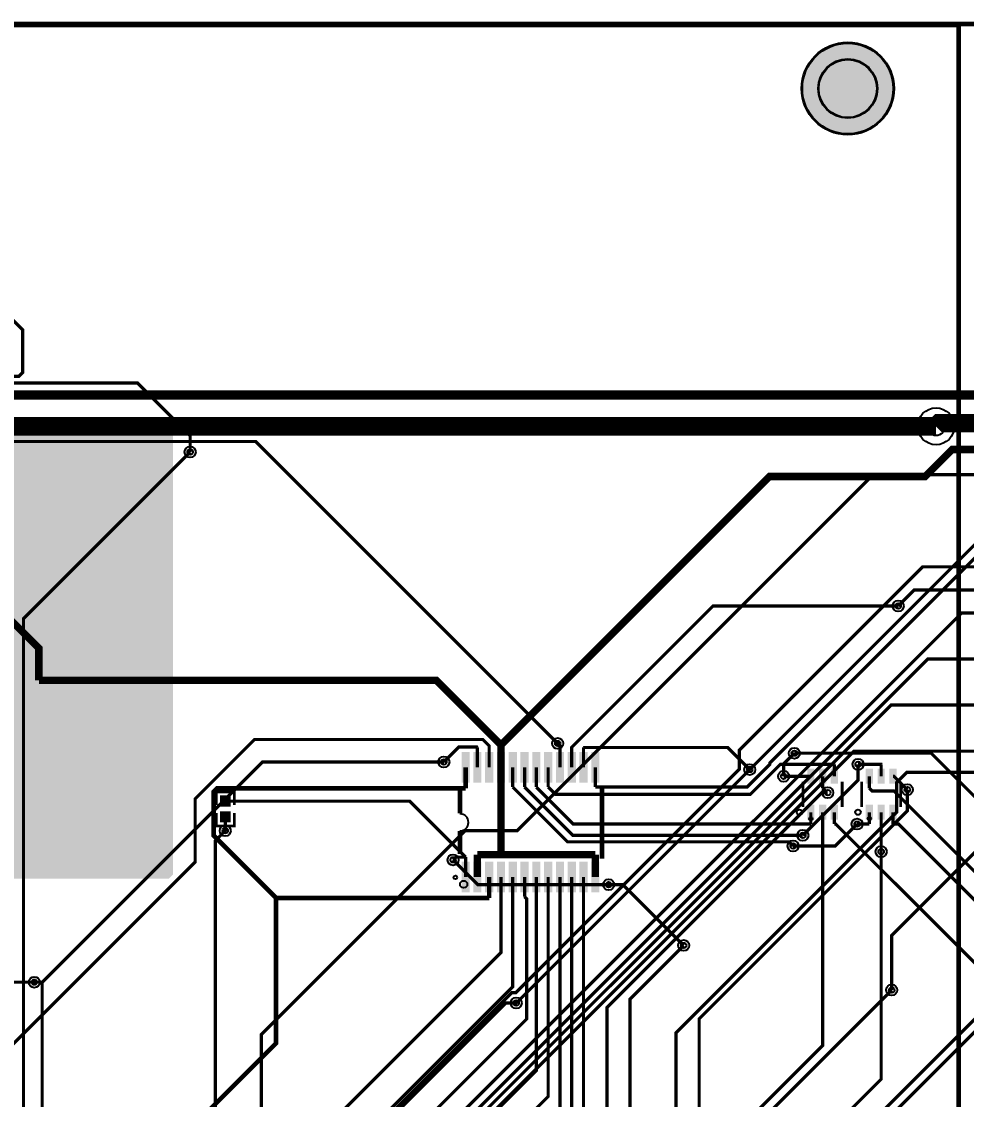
# Model space of a CAD drawing. Header units: millimetres. Extents: x 0 to 210, y -1 to 136.
# Drawn here: x 82.6 to 134.7, y 76.3 to 135.8 of the extents above; entities that cross this region are included whole.
import ezdxf

# ---------------------------------------------------------------- set-up
doc = ezdxf.new("R2010")
doc.units = ezdxf.units.MM
for name, color, linetype, true_color in [('BoardOutLine', 7, 'Continuous', 0xff00ff), ('BottomLayer', 7, 'Continuous', 0x0000ff), ('BottomSolderMaskLayer', 7, 'Continuous', 0xaa00ff), ('Document', 7, 'Continuous', 0xffffff), ('Hole', 7, 'Continuous', 0x222222), ('Multi-Layer', 7, 'Continuous', 0xc0c0c0), ('TopLayer', 7, 'Continuous', 0xff0000), ('TopPasteMaskLayer', 7, 'Continuous', 0x808080), ('TopSilkLayer', 7, 'Continuous', 0xffcc00), ('TopSolderMaskLayer', 7, 'Continuous', 0x800080)]:
    doc.layers.add(name, color=color, linetype=linetype, true_color=true_color)

msp = doc.modelspace()

# ---------------------------------------------------------------- hatches: boundary and pattern name
at = {"layer": 'BottomSolderMaskLayer'}
msp.add_hatch(color=256, dxfattribs=at).paths.add_polyline_path([(125.632, 132.058, 1), (130.733, 132.058, 1)])
at = {"layer": 'TopLayer'}
for points in [[(73.813, 113.894), (73.813, 89.027), (74.346, 88.494), (90.754, 88.494), (90.983, 88.722), (90.983, 113.437), (90.475, 113.945)], [(106.918, 95.466), (107.318, 95.466), (107.318, 93.816), (106.918, 93.816)], [(107.568, 95.466), (107.968, 95.466), (107.968, 93.816), (107.568, 93.816)], [(108.218, 95.466), (108.618, 95.466), (108.618, 93.816), (108.218, 93.816)], [(108.868, 95.466), (109.268, 95.466), (109.268, 93.816), (108.868, 93.816)], [(109.518, 95.466), (109.918, 95.466), (109.918, 93.816), (109.518, 93.816)], [(110.168, 95.466), (110.568, 95.466), (110.568, 93.816), (110.168, 93.816)], [(110.818, 95.466), (111.218, 95.466), (111.218, 93.816), (110.818, 93.816)], [(111.468, 95.466), (111.868, 95.466), (111.868, 93.816), (111.468, 93.816)], [(112.118, 95.466), (112.518, 95.466), (112.518, 93.816), (112.118, 93.816)], [(112.768, 95.466), (113.168, 95.466), (113.168, 93.816), (112.768, 93.816)], [(113.418, 95.466), (113.818, 95.466), (113.818, 93.816), (113.418, 93.816)], [(114.068, 95.466), (114.468, 95.466), (114.468, 93.816), (114.068, 93.816)], [(125.972, 94.536), (126.322, 94.536), (126.322, 93.756), (125.972, 93.756)], [(126.622, 94.536), (126.972, 94.536), (126.972, 93.756), (126.622, 93.756)], [(127.272, 94.536), (127.622, 94.536), (127.622, 93.756), (127.272, 93.756)], [(129.197, 94.536), (129.547, 94.536), (129.547, 93.756), (129.197, 93.756)], [(129.847, 94.536), (130.197, 94.536), (130.197, 93.756), (129.847, 93.756)], [(130.497, 94.536), (130.847, 94.536), (130.847, 93.756), (130.497, 93.756)], [(94.148, 92.493), (93.608, 92.493), (93.608, 93.059), (94.148, 93.059)], [(94.148, 92.193), (93.608, 92.193), (93.608, 91.628), (94.148, 91.628)], [(125.972, 92.556), (126.322, 92.556), (126.322, 91.776), (125.972, 91.776)], [(126.622, 92.556), (126.972, 92.556), (126.972, 91.776), (126.622, 91.776)], [(127.272, 92.556), (127.622, 92.556), (127.622, 91.776), (127.272, 91.776)], [(129.197, 92.556), (129.547, 92.556), (129.547, 91.776), (129.197, 91.776)], [(129.847, 92.556), (130.197, 92.556), (130.197, 91.776), (129.847, 91.776)], [(130.497, 92.556), (130.847, 92.556), (130.847, 91.776), (130.497, 91.776)], [(106.918, 89.42), (107.318, 89.42), (107.318, 87.77), (106.918, 87.77)], [(107.568, 89.42), (107.968, 89.42), (107.968, 87.77), (107.568, 87.77)], [(108.218, 89.42), (108.618, 89.42), (108.618, 87.77), (108.218, 87.77)], [(108.868, 89.42), (109.268, 89.42), (109.268, 87.77), (108.868, 87.77)], [(109.518, 89.42), (109.918, 89.42), (109.918, 87.77), (109.518, 87.77)], [(110.168, 89.42), (110.568, 89.42), (110.568, 87.77), (110.168, 87.77)], [(110.818, 89.42), (111.218, 89.42), (111.218, 87.77), (110.818, 87.77)], [(111.468, 89.42), (111.868, 89.42), (111.868, 87.77), (111.468, 87.77)], [(112.118, 89.42), (112.518, 89.42), (112.518, 87.77), (112.118, 87.77)], [(112.768, 89.42), (113.168, 89.42), (113.168, 87.77), (112.768, 87.77)], [(113.418, 89.42), (113.818, 89.42), (113.818, 87.77), (113.418, 87.77)], [(114.068, 89.42), (114.468, 89.42), (114.468, 87.77), (114.068, 87.77)]]:
    msp.add_hatch(color=256, dxfattribs=at).paths.add_polyline_path(points)
at = {"layer": 'TopPasteMaskLayer'}
for points in [[(106.918, 95.466), (107.318, 95.466), (107.318, 93.816), (106.918, 93.816)], [(107.568, 95.466), (107.968, 95.466), (107.968, 93.816), (107.568, 93.816)], [(108.218, 95.466), (108.618, 95.466), (108.618, 93.816), (108.218, 93.816)], [(108.868, 95.466), (109.268, 95.466), (109.268, 93.816), (108.868, 93.816)], [(109.518, 95.466), (109.918, 95.466), (109.918, 93.816), (109.518, 93.816)], [(110.168, 95.466), (110.568, 95.466), (110.568, 93.816), (110.168, 93.816)], [(110.818, 95.466), (111.218, 95.466), (111.218, 93.816), (110.818, 93.816)], [(111.468, 95.466), (111.868, 95.466), (111.868, 93.816), (111.468, 93.816)], [(112.118, 95.466), (112.518, 95.466), (112.518, 93.816), (112.118, 93.816)], [(112.768, 95.466), (113.168, 95.466), (113.168, 93.816), (112.768, 93.816)], [(113.418, 95.466), (113.818, 95.466), (113.818, 93.816), (113.418, 93.816)], [(114.068, 95.466), (114.468, 95.466), (114.468, 93.816), (114.068, 93.816)], [(125.972, 94.536), (126.322, 94.536), (126.322, 93.756), (125.972, 93.756)], [(126.622, 94.536), (126.972, 94.536), (126.972, 93.756), (126.622, 93.756)], [(127.272, 94.536), (127.622, 94.536), (127.622, 93.756), (127.272, 93.756)], [(129.197, 94.536), (129.547, 94.536), (129.547, 93.756), (129.197, 93.756)], [(129.847, 94.536), (130.197, 94.536), (130.197, 93.756), (129.847, 93.756)], [(130.497, 94.536), (130.847, 94.536), (130.847, 93.756), (130.497, 93.756)], [(94.108, 92.478), (93.648, 92.478), (93.608, 92.518), (93.608, 93.019), (93.648, 93.059), (94.108, 93.059), (94.148, 93.019), (94.148, 92.518)], [(94.108, 92.208), (93.648, 92.208), (93.608, 92.168), (93.608, 91.668), (93.648, 91.628), (94.108, 91.628), (94.148, 91.668), (94.148, 92.168)], [(125.972, 92.556), (126.322, 92.556), (126.322, 91.776), (125.972, 91.776)], [(126.622, 92.556), (126.972, 92.556), (126.972, 91.776), (126.622, 91.776)], [(127.272, 92.556), (127.622, 92.556), (127.622, 91.776), (127.272, 91.776)], [(129.197, 92.556), (129.547, 92.556), (129.547, 91.776), (129.197, 91.776)], [(129.847, 92.556), (130.197, 92.556), (130.197, 91.776), (129.847, 91.776)], [(130.497, 92.556), (130.847, 92.556), (130.847, 91.776), (130.497, 91.776)], [(106.918, 89.42), (107.318, 89.42), (107.318, 87.77), (106.918, 87.77)], [(107.568, 89.42), (107.968, 89.42), (107.968, 87.77), (107.568, 87.77)], [(108.218, 89.42), (108.618, 89.42), (108.618, 87.77), (108.218, 87.77)], [(108.868, 89.42), (109.268, 89.42), (109.268, 87.77), (108.868, 87.77)], [(109.518, 89.42), (109.918, 89.42), (109.918, 87.77), (109.518, 87.77)], [(110.168, 89.42), (110.568, 89.42), (110.568, 87.77), (110.168, 87.77)], [(110.818, 89.42), (111.218, 89.42), (111.218, 87.77), (110.818, 87.77)], [(111.468, 89.42), (111.868, 89.42), (111.868, 87.77), (111.468, 87.77)], [(112.118, 89.42), (112.518, 89.42), (112.518, 87.77), (112.118, 87.77)], [(112.768, 89.42), (113.168, 89.42), (113.168, 87.77), (112.768, 87.77)], [(113.418, 89.42), (113.818, 89.42), (113.818, 87.77), (113.418, 87.77)], [(114.068, 89.42), (114.468, 89.42), (114.468, 87.77), (114.068, 87.77)]]:
    msp.add_hatch(color=256, dxfattribs=at).paths.add_polyline_path(points)
at = {"layer": 'TopSolderMaskLayer'}
for points in [[(125.632, 132.058, 1), (130.733, 132.058, 1)], [(106.893, 95.491), (107.344, 95.491), (107.344, 93.79), (106.893, 93.79)], [(107.543, 95.491), (107.994, 95.491), (107.994, 93.79), (107.543, 93.79)], [(108.193, 95.491), (108.644, 95.491), (108.644, 93.79), (108.193, 93.79)], [(108.843, 95.491), (109.294, 95.491), (109.294, 93.79), (108.843, 93.79)], [(109.493, 95.491), (109.944, 95.491), (109.944, 93.79), (109.493, 93.79)], [(110.143, 95.491), (110.594, 95.491), (110.594, 93.79), (110.143, 93.79)], [(110.793, 95.491), (111.244, 95.491), (111.244, 93.79), (110.793, 93.79)], [(111.443, 95.491), (111.894, 95.491), (111.894, 93.79), (111.443, 93.79)], [(112.093, 95.491), (112.544, 95.491), (112.544, 93.79), (112.093, 93.79)], [(112.743, 95.491), (113.194, 95.491), (113.194, 93.79), (112.743, 93.79)], [(113.393, 95.491), (113.844, 95.491), (113.844, 93.79), (113.393, 93.79)], [(114.043, 95.491), (114.494, 95.491), (114.494, 93.79), (114.043, 93.79)], [(125.946, 94.562), (126.347, 94.562), (126.347, 93.731), (125.946, 93.731)], [(126.596, 94.562), (126.997, 94.562), (126.997, 93.731), (126.596, 93.731)], [(127.246, 94.562), (127.647, 94.562), (127.647, 93.731), (127.246, 93.731)], [(129.172, 94.562), (129.573, 94.562), (129.573, 93.731), (129.172, 93.731)], [(129.822, 94.562), (130.223, 94.562), (130.223, 93.731), (129.822, 93.731)], [(130.472, 94.562), (130.873, 94.562), (130.873, 93.731), (130.472, 93.731)], [(94.172, 92.467), (93.584, 92.467), (93.584, 93.086), (94.172, 93.086)], [(94.172, 92.22), (93.584, 92.22), (93.584, 91.601), (94.172, 91.601)], [(125.946, 92.582), (126.347, 92.582), (126.347, 91.751), (125.946, 91.751)], [(126.596, 92.582), (126.997, 92.582), (126.997, 91.751), (126.596, 91.751)], [(127.246, 92.582), (127.647, 92.582), (127.647, 91.751), (127.246, 91.751)], [(129.172, 92.582), (129.573, 92.582), (129.573, 91.751), (129.172, 91.751)], [(129.822, 92.582), (130.223, 92.582), (130.223, 91.751), (129.822, 91.751)], [(130.472, 92.582), (130.873, 92.582), (130.873, 91.751), (130.472, 91.751)], [(106.893, 89.446), (107.344, 89.446), (107.344, 87.745), (106.893, 87.745)], [(107.543, 89.446), (107.994, 89.446), (107.994, 87.745), (107.543, 87.745)], [(108.193, 89.446), (108.644, 89.446), (108.644, 87.745), (108.193, 87.745)], [(108.843, 89.446), (109.294, 89.446), (109.294, 87.745), (108.843, 87.745)], [(109.493, 89.446), (109.944, 89.446), (109.944, 87.745), (109.493, 87.745)], [(110.143, 89.446), (110.594, 89.446), (110.594, 87.745), (110.143, 87.745)], [(110.793, 89.446), (111.244, 89.446), (111.244, 87.745), (110.793, 87.745)], [(111.443, 89.446), (111.894, 89.446), (111.894, 87.745), (111.443, 87.745)], [(112.093, 89.446), (112.544, 89.446), (112.544, 87.745), (112.093, 87.745)], [(112.743, 89.446), (113.194, 89.446), (113.194, 87.745), (112.743, 87.745)], [(113.393, 89.446), (113.844, 89.446), (113.844, 87.745), (113.393, 87.745)], [(114.043, 89.446), (114.494, 89.446), (114.494, 87.745), (114.043, 87.745)]]:
    msp.add_hatch(color=256, dxfattribs=at).paths.add_polyline_path(points)

# ---------------------------------------------------------------- linework, layer by layer
at = {"layer": 'BoardOutLine', "const_width": 0.254}
msp.add_lwpolyline([(-0.086, 135.625), (209.914, 135.625), (209.914, -0.375), (-0.086, -0.375), (-0.086, 135.625)], close=True, dxfattribs=at)
at = {"layer": 'BottomLayer'}
for points, const_width in [([(62.687, 115.163), (139.614, 115.163), (144.958, 109.819), (144.958, 40.004), (142.138, 37.185), (140.767, 37.185)], 0.508), ([(62.687, 115.163), (139.614, 115.163), (144.958, 109.819), (144.958, 105.616)], 0.406), ([(61.697, 97.104), (61.697, 105.766), (68.148, 112.217), (69.368, 113.437), (133.045, 113.437)], 1.016), ([(61.697, 97.104), (61.697, 105.766), (69.368, 113.437), (133.046, 113.437)], 0.254), ([(112.194, 95.955), (95.548, 112.6), (72.91, 112.6), (72.703, 112.393)], 0.178), ([(91.936, 112.027), (82.751, 102.842), (82.751, 54.323), (83.155, 53.919), (83.155, 33.656), (84.806, 32.005), (84.806, 25.031), (93.504, 16.333)], 0.178), ([(138.227, 110.769), (129.58, 110.769), (109.961, 91.15), (107.096, 91.15), (95.861, 79.915), (95.861, 68.683), (95.861, 68.683), (94.59, 67.412)], 0.178), ([(138.227, 105.689), (132.306, 105.689), (122.208, 95.591), (122.208, 94.54), (109.889, 82.221), (109.671, 82.221), (98.4, 70.95), (98.4, 68.682), (99.67, 67.412)], 0.178), ([(130.962, 103.534), (131.847, 104.419), (138.633, 104.419), (139.48, 103.571), (139.48, 102.729), (140.258, 101.951), (141.239, 101.951), (142.399, 100.792), (142.399, 55.118), (130.842, 43.56)], 0.178), ([(102.21, 67.412), (100.94, 68.682), (100.94, 70.623), (101.638, 71.321), (102.634, 71.321), (134.462, 103.149), (138.227, 103.149)], 0.178), ([(138.227, 100.609), (132.599, 100.609), (103.48, 71.489), (103.48, 68.682), (104.75, 67.412)], 0.178), ([(122.53, 67.412), (141.967, 86.848), (141.967, 99.409), (140.767, 100.609)], 0.178), ([(138.227, 98.069), (130.565, 98.069), (106.02, 73.524), (106.02, 68.682), (107.29, 67.412)], 0.178), ([(119.99, 67.412), (121.26, 68.682), (123.103, 68.682), (139.497, 85.075), (139.497, 96.799), (140.767, 98.069)], 0.178), ([(138.227, 95.529), (128.53, 95.529), (108.534, 75.532), (108.534, 74.502), (108.56, 74.475), (108.56, 68.682), (109.83, 67.412)], 0.178), ([(125.24, 95.417), (124.648, 94.825), (124.648, 94.146)], 0.178), ([(105.918, 94.938), (95.926, 94.938), (83.781, 82.793)], 0.178), ([(122.782, 94.517), (109.913, 81.648), (109.908, 81.648)], 0.178), ([(128.752, 94.805), (128.752, 93.937), (125.704, 90.889)], 0.178), ([(136.224, 94.36), (131.431, 94.36), (130.884, 93.813), (130.884, 92.17), (118.72, 80.006), (118.72, 68.682), (117.45, 67.412)], 0.178), ([(127.08, 93.244), (126.751, 93.244), (114.91, 81.403), (114.91, 69.952)], 0.178), ([(131.47, 93.405), (131.47, 92.251), (119.99, 80.77), (119.99, 69.952)], 0.178), ([(138.227, 92.989), (130.606, 85.368), (130.606, 82.362)], 0.178), ([(128.697, 91.509), (127.489, 90.302), (125.17, 90.302)], 0.178), ([(93.318, 63.317), (93.32, 63.318), (93.32, 90.595), (93.869, 91.144)], 0.178), ([(122.53, 69.952), (130.022, 77.444), (130.022, 89.992)], 0.178), ([(115.001, 88.166), (107.8, 88.166), (106.429, 89.537)], 0.178), ([(122.886, 62.103), (121.062, 63.926), (118.965, 63.926), (116.18, 66.711), (116.18, 81.862), (119.138, 84.82)], 0.178), ([(83.781, 82.793), (83.344, 82.793)], 0.178), ([(83.781, 82.793), (83.781, 41.169)], 0.178)]:
    msp.add_lwpolyline(points, dxfattribs=dict(at, const_width=const_width))
at = {"layer": 'BottomSolderMaskLayer'}
for radius in [2.551, 1.633]:
    msp.add_circle((128.182, 132.058), radius, dxfattribs=at)
at = {"layer": 'Document'}
for centre, radius in [((126.147, 91.806), 0.1), ((129.372, 91.806), 0.1), ((107.011, 88.189), 0.2)]:
    msp.add_circle(centre, radius, dxfattribs=at)
at = {"layer": 'Hole'}
for centre, radius in [((133.046, 113.437), 0.508), ((91.936, 112.027), 0.152), ((130.962, 103.533), 0.152), ((112.194, 95.955), 0.152), ((105.918, 94.937), 0.152), ((125.24, 95.417), 0.152), ((122.782, 94.517), 0.152), ((128.752, 94.805), 0.152), ((124.648, 94.146), 0.152), ((127.08, 93.244), 0.152), ((131.47, 93.405), 0.152), ((128.697, 91.509), 0.152), ((93.869, 91.144), 0.152), ((125.704, 90.889), 0.152), ((125.17, 90.302), 0.152), ((130.022, 89.992), 0.152), ((106.429, 89.537), 0.152), ((115.001, 88.166), 0.152), ((119.138, 84.82), 0.152), ((83.344, 82.793), 0.152), ((130.606, 82.361), 0.152), ((109.908, 81.648), 0.152)]:
    msp.add_circle(centre, radius, dxfattribs=at)
at = {"layer": 'Multi-Layer'}
for centre, radius in [((128.182, 132.058), 2.5), ((128.182, 132.058), 1.6), ((133.046, 113.437), 1.016), ((91.936, 112.027), 0.305), ((130.962, 103.533), 0.305), ((112.194, 95.955), 0.305), ((125.24, 95.417), 0.305), ((105.918, 94.937), 0.305), ((128.752, 94.805), 0.305), ((122.782, 94.517), 0.305), ((124.648, 94.146), 0.305), ((127.08, 93.244), 0.305), ((131.47, 93.405), 0.305), ((128.697, 91.509), 0.305), ((93.869, 91.144), 0.305), ((125.704, 90.889), 0.305), ((125.17, 90.302), 0.305), ((106.429, 89.537), 0.305), ((130.022, 89.992), 0.305), ((115.001, 88.166), 0.305), ((119.138, 84.82), 0.305), ((83.344, 82.793), 0.305), ((130.606, 82.361), 0.305), ((109.908, 81.648), 0.305)]:
    msp.add_circle(centre, radius, dxfattribs=at)
at = {"layer": 'TopLayer'}
for points, const_width in [([(81.126, 116.191), (81.128, 116.189), (82.492, 116.189), (82.705, 116.402), (82.705, 118.755), (81.151, 120.309)], 0.178), ([(80.475, 117.428), (80.475, 116.301), (80.944, 115.831), (89.027, 115.831), (91.936, 112.922), (91.936, 112.027)], 0.178), ([(133.045, 113.437), (133.223, 113.614), (147.625, 113.614), (149.835, 111.405), (149.835, 105.334), (147.649, 103.149), (140.767, 103.149)], 1.016), ([(133.046, 113.437), (133.223, 113.615), (147.625, 113.615), (149.835, 111.405), (149.835, 105.334)], 0.254), ([(109.068, 95.872), (123.867, 110.671), (132.446, 110.671), (133.936, 112.161), (139.374, 112.161), (140.767, 110.769)], 0.406), ([(114.268, 93.549), (122.63, 93.549), (123.885, 94.803), (123.885, 94.872), (136.061, 107.048), (138.72, 107.048), (139.48, 107.808), (139.48, 109.515), (138.227, 110.769)], 0.178), ([(122.782, 94.517), (136.494, 108.229), (138.227, 108.229)], 0.178), ([(83.595, 99.43), (83.595, 101.212), (81.226, 103.582)], 0.406), ([(130.962, 103.534), (120.756, 103.534), (112.968, 95.746), (112.968, 94.641)], 0.178), ([(83.344, 82.793), (78.939, 82.793), (62.586, 99.147), (55.18, 99.147), (55.138, 99.104), (55.138, 86.086), (51.161, 82.109)], 0.178), ([(109.068, 95.872), (105.51, 99.43), (83.595, 99.43)], 0.406), ([(81.552, 78.755), (92.213, 89.417), (92.213, 92.903), (95.486, 96.175), (108.064, 96.175), (108.418, 95.821), (108.418, 94.641)], 0.178), ([(105.918, 94.938), (106.739, 95.758), (107.743, 95.758), (107.768, 95.733)], 0.178), ([(107.768, 94.641), (107.768, 95.733)], 0.178), ([(109.068, 95.257), (109.068, 95.872)], 0.406), ([(112.194, 95.955), (112.318, 95.83), (112.318, 94.641)], 0.178), ([(113.618, 95.733), (113.62, 95.734), (121.564, 95.734), (122.782, 94.517)], 0.178), ([(113.618, 94.641), (113.618, 95.733)], 0.178), ([(109.068, 95.257), (109.068, 94.641)], 0.406), ([(125.24, 95.417), (132.783, 95.417), (136.38, 91.82), (146.043, 91.82)], 0.178), ([(107.118, 94.641), (107.118, 93.485)], 0.254), ([(109.068, 94.641), (109.068, 93.409)], 0.406), ([(109.718, 94.641), (109.718, 93.549)], 0.178), ([(110.368, 94.641), (110.368, 93.549)], 0.178), ([(111.018, 94.641), (111.018, 93.549)], 0.178), ([(111.668, 93.549), (112.068, 93.149), (122.809, 93.149), (124.465, 94.805), (127.445, 94.805), (127.447, 94.803)], 0.178), ([(111.668, 94.641), (111.668, 93.549)], 0.178), ([(114.268, 94.641), (114.268, 93.549)], 0.178), ([(127.447, 94.146), (127.447, 94.803)], 0.178), ([(130.022, 94.803), (130.021, 94.805), (128.752, 94.805)], 0.178), ([(130.022, 94.146), (130.022, 94.803)], 0.178), ([(126.147, 94.146), (124.648, 94.146)], 0.178), ([(126.797, 94.146), (126.797, 93.489)], 0.178), ([(129.372, 94.146), (129.372, 93.489)], 0.178), ([(130.672, 94.146), (130.729, 94.146), (131.47, 93.405)], 0.178), ([(107.118, 93.485), (93.43, 93.485), (93.233, 93.289), (93.233, 90.881), (96.674, 87.44)], 0.254), ([(109.068, 93.409), (109.068, 89.827)], 0.406), ([(109.718, 93.549), (112.735, 90.532), (124.94, 90.532), (125.17, 90.302)], 0.178), ([(110.368, 93.549), (113.028, 90.889), (125.704, 90.889)], 0.178), ([(111.018, 93.549), (113.058, 91.509), (126.147, 91.509)], 0.178), ([(127.08, 93.244), (127.042, 93.244), (126.797, 93.489)], 0.178), ([(129.372, 93.489), (129.529, 93.332), (130.732, 93.332), (145.573, 78.492), (145.738, 78.492)], 0.178), ([(93.878, 92.776), (104.03, 92.776), (107.118, 89.687)], 0.178), ([(126.797, 92.166), (126.797, 79.298), (117.45, 69.952)], 0.178), ([(126.147, 92.166), (126.147, 91.509)], 0.178), ([(127.447, 92.166), (127.447, 91.509)], 0.178), ([(129.372, 92.166), (129.372, 91.509)], 0.178), ([(130.022, 92.166), (130.022, 89.992)], 0.178), ([(130.672, 92.166), (130.672, 91.509)], 0.178), ([(93.869, 91.144), (93.878, 91.154), (93.878, 91.911)], 0.178), ([(127.447, 91.509), (127.523, 91.509), (146.14, 72.893)], 0.178), ([(129.372, 91.509), (128.697, 91.509)], 0.178), ([(130.672, 91.509), (130.979, 91.509), (145.729, 76.759)], 0.178), ([(106.429, 89.537), (106.58, 89.687), (107.118, 89.687)], 0.178), ([(107.118, 88.595), (107.118, 89.687)], 0.178), ([(107.118, 88.595), (107.118, 89.687)], 0.178), ([(109.068, 89.827), (107.768, 89.827)], 0.406), ([(107.768, 88.595), (107.768, 89.827)], 0.406), ([(114.268, 89.827), (109.068, 89.827)], 0.406), ([(114.268, 88.595), (114.268, 89.827)], 0.406), ([(109.068, 88.595), (109.068, 84.43), (95.86, 71.222), (95.86, 69.952)], 0.178), ([(109.718, 88.595), (109.718, 82.54), (97.13, 69.952)], 0.178), ([(104.75, 69.952), (105.13, 69.952), (111.668, 76.49), (111.668, 88.595)], 0.178), ([(112.318, 88.595), (112.318, 74.98), (107.29, 69.952)], 0.178), ([(108.418, 88.595), (108.418, 87.44)], 0.254), ([(111.018, 88.595), (111.018, 77.925), (108.47, 75.376)], 0.178), ([(112.968, 88.595), (112.968, 73.09), (109.83, 69.952)], 0.178), ([(110.368, 88.595), (110.368, 87.504)], 0.178), ([(113.618, 88.595), (113.618, 71.2), (112.37, 69.952)], 0.178), ([(119.138, 84.82), (115.792, 88.166), (115.001, 88.166)], 0.178), ([(91.896, 74.652), (96.674, 79.429), (96.674, 87.44)], 0.254), ([(96.674, 87.44), (108.418, 87.44)], 0.254), ([(99.67, 69.952), (110.481, 80.763), (110.481, 87.391), (110.368, 87.504)], 0.178), ([(112.37, 67.412), (113.641, 68.683), (118.092, 68.683), (118.72, 69.311), (118.72, 70.475), (130.606, 82.362)], 0.178), ([(109.908, 81.648), (109.332, 81.648), (98.4, 70.716), (98.4, 68.682), (97.13, 67.412)], 0.178)]:
    msp.add_lwpolyline(points, dxfattribs=dict(at, const_width=const_width))
at = {"layer": 'TopSilkLayer', "const_width": 0.254}
msp.add_lwpolyline([(134.296, 64.201), (28.096, 64.201), (28.096, 135.566), (134.296, 135.566), (134.296, 64.201)], close=True, dxfattribs=at)
at = {"layer": 'TopSilkLayer'}
for points, const_width in [([(125.72, 92.455), (125.72, 93.857)], 0.152), ([(127.873, 92.455), (127.873, 93.857)], 0.152), ([(128.946, 92.455), (128.946, 93.857)], 0.152), ([(131.099, 92.455), (131.099, 93.857)], 0.152), ([(94.377, 92.57), (94.377, 93.288), (93.38, 93.288), (93.38, 92.57)], 0.152), ([(106.807, 92.101), (106.807, 93.371)], 0.254), ([(114.63, 93.625), (114.63, 89.611)], 0.254), ([(94.377, 92.117), (94.377, 91.399), (93.38, 91.399), (93.38, 92.117)], 0.152), ([(106.807, 89.865), (106.807, 91.135)], 0.254)]:
    msp.add_lwpolyline(points, dxfattribs=dict(at, const_width=const_width))
for centre, radius in [((125.519, 92.164), 0.15), ((128.745, 92.164), 0.15), ((106.553, 88.57), 0.1)]:
    msp.add_circle(centre, radius, dxfattribs=at)
msp.add_arc((106.807, 91.605), 0.47, 270, 90, dxfattribs=at)
at = {"layer": 'TopSolderMaskLayer'}
for radius in [2.551, 1.633]:
    msp.add_circle((128.182, 132.058), radius, dxfattribs=at)

doc.saveas('drawing.dxf')
